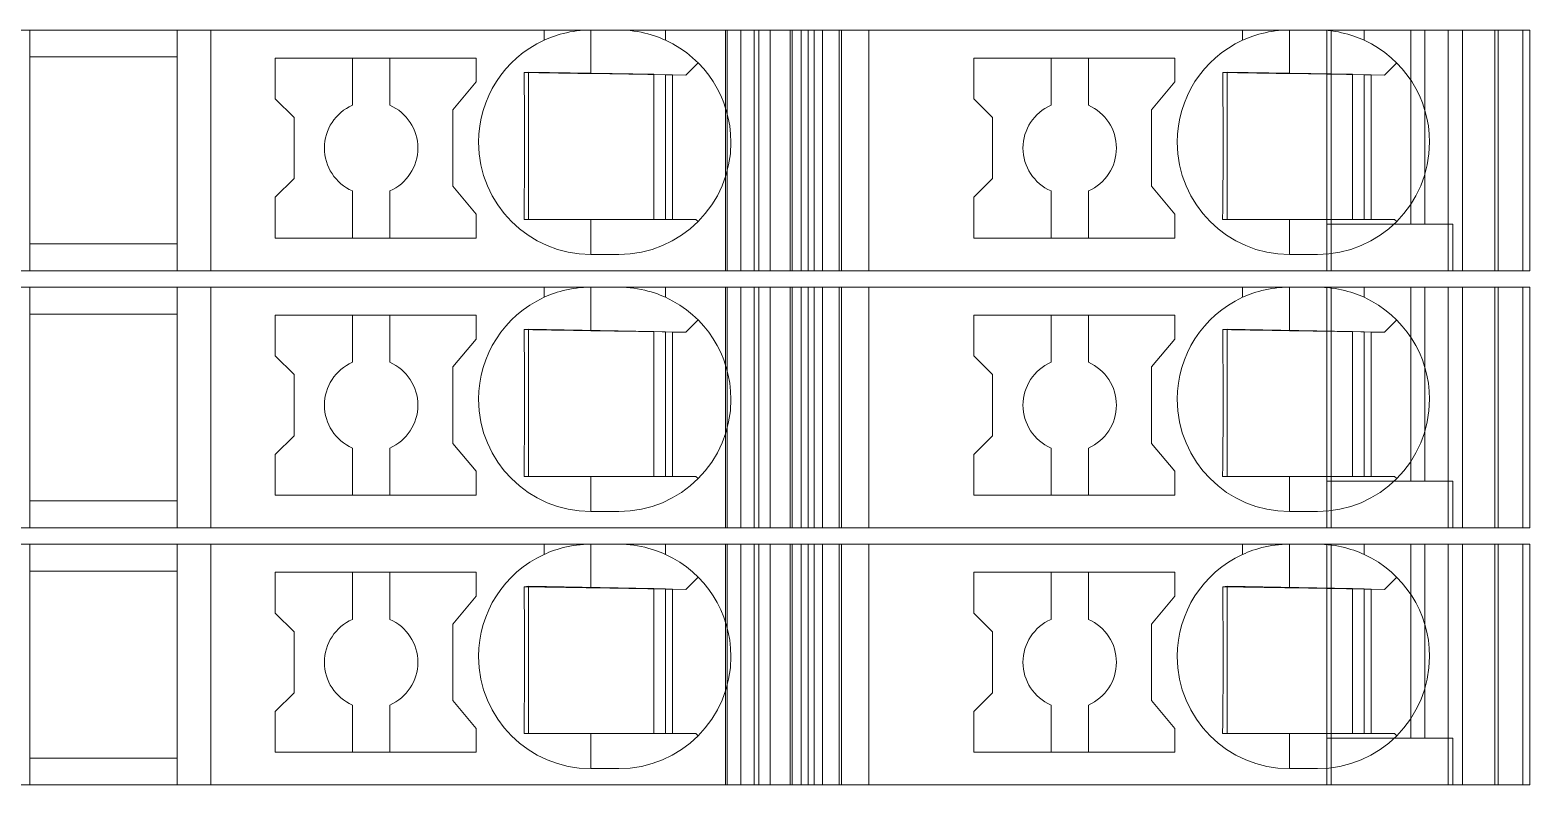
# Model space of a CAD drawing. Header units: millimetres. Extents: x 0 to 1680, y 0 to 1188.
# Drawn here: x 937.05 to 969.15, y 408.35 to 424.5 of the extents above; entities that cross this region are included whole.
import ezdxf
from ezdxf.enums import TextEntityAlignment as Align

# ---------------------------------------------------------------- set-up
doc = ezdxf.new("R2010")
doc.units = ezdxf.units.MM
for name, color, linetype, lineweight in [('EPLAN309', 5, 'Continuous', 5), ('EPLAN493', 5, 'Continuous', 5), ('MAIN-1', 7, 'Continuous', 5), ('MAIN-2', 7, 'Continuous', 5)]:
    doc.layers.add(name, color=color, linetype=linetype, lineweight=lineweight)
doc.styles.add('Tahoma', font='')
doc.styles.get('Tahoma').set_extended_font_data('Tahoma')

# ---------------------------------------------------------------- blocks, each defined once
blk = doc.blocks.new('EPLSYM_LibrarySPECIAL_Symbol12_Variant0_Placement8_36')
at = {"layer": 'EPLAN309', "lineweight": 13, "ltscale": 16}
blk.add_lwpolyline([(0, -5.15), (68.15, -5.15), (68.15, 0), (0, 0)], close=True, dxfattribs=at)
at = {"layer": 'EPLAN493', "color": 5, "style": 'Tahoma'}
blk.add_attdef('17_20450', text='', height=2.3478, dxfattribs=at).set_placement((0, -21.83478), align=Align.MIDDLE_RIGHT)
blk = doc.blocks.new('EPLSYM_LibrarySPECIAL_Symbol12_Variant0_Placement8_37')
at = {"layer": 'EPLAN309', "lineweight": 13, "ltscale": 16}
blk.add_lwpolyline([(0, -5.15), (68.15, -5.15), (68.15, 0), (0, 0)], close=True, dxfattribs=at)
at = {"layer": 'EPLAN493', "color": 5, "style": 'Tahoma'}
blk.add_attdef('17_20450', text='', height=2.3478, dxfattribs=at).set_placement((0, -21.83478), align=Align.MIDDLE_RIGHT)
blk = doc.blocks.new('EPLSYM_LibrarySPECIAL_Symbol12_Variant0_Placement8_38')
at = {"layer": 'EPLAN309', "lineweight": 13, "ltscale": 16}
blk.add_lwpolyline([(0, -5.15), (68.15, -5.15), (68.15, 0), (0, 0)], close=True, dxfattribs=at)
at = {"layer": 'EPLAN493', "color": 5, "style": 'Tahoma'}
blk.add_attdef('17_20450', text='', height=2.3478, dxfattribs=at).set_placement((0, -21.83478), align=Align.MIDDLE_RIGHT)

msp = doc.modelspace()

# ---------------------------------------------------------------- linework, layer by layer
at = {"layer": 'MAIN-1'}
for p, q in [((937.05, 424.5), (940.2, 424.5)), ((937.05, 424.5), (937.05, 419.35)), ((940.919, 424.5), (940.2, 424.5)), ((940.2, 419.35), (940.2, 424.5)), ((948.05, 424.5), (940.919, 424.5)), ((940.919, 424.5), (940.919, 419.35)), ((948.05, 424.5), (949.05, 424.5)), ((948.05, 424.282), (948.05, 424.5)), ((948.272, 424.37), (948.213, 424.349)), ((948.333, 424.39), (948.272, 424.37)), ((948.397, 424.409), (948.333, 424.39)), ((948.463, 424.427), (948.397, 424.409)), ((948.531, 424.443), (948.463, 424.427)), ((948.601, 424.458), (948.531, 424.443)), ((948.673, 424.47), (948.601, 424.458)), ((948.746, 424.481), (948.673, 424.47)), ((948.821, 424.489), (948.746, 424.481)), ((948.897, 424.495), (948.821, 424.489)), ((948.973, 424.499), (948.897, 424.495)), ((949.05, 424.5), (948.973, 424.499)), ((949.05, 423.568), (949.05, 424.5)), ((949.05, 424.5), (949.65, 424.5)), ((949.65, 424.5), (949.732, 424.499)), ((950.65, 424.5), (949.65, 424.5)), ((949.732, 424.499), (949.814, 424.494)), ((949.814, 424.494), (949.896, 424.487)), ((949.896, 424.487), (949.975, 424.478)), ((949.975, 424.478), (950.053, 424.466)), ((950.053, 424.466), (950.13, 424.452)), ((950.13, 424.452), (950.204, 424.435)), ((950.204, 424.435), (950.275, 424.417)), ((950.275, 424.417), (950.345, 424.397)), ((950.345, 424.397), (950.411, 424.376)), ((950.411, 424.376), (950.475, 424.354)), ((950.65, 424.5), (953.704, 424.5)), ((950.65, 424.282), (950.65, 424.5)), ((953.832, 424.5), (953.704, 424.5)), ((953.704, 419.35), (953.704, 424.5)), ((953.832, 424.5), (954.367, 424.5)), ((953.832, 419.35), (953.832, 424.5)), ((955, 424.5), (954.367, 424.5)), ((954.367, 419.35), (954.367, 424.5)), ((955, 424.5), (963, 424.5)), ((955, 419.35), (955, 424.5)), ((963, 424.5), (964, 424.5)), ((963, 424.282), (963, 424.5)), ((963.222, 424.37), (963.163, 424.349)), ((963.283, 424.39), (963.222, 424.37)), ((963.347, 424.409), (963.283, 424.39)), ((963.413, 424.427), (963.347, 424.409)), ((963.481, 424.443), (963.413, 424.427)), ((963.551, 424.458), (963.481, 424.443)), ((963.622, 424.47), (963.551, 424.458)), ((963.696, 424.481), (963.622, 424.47)), ((963.771, 424.489), (963.696, 424.481)), ((963.847, 424.495), (963.771, 424.489)), ((963.923, 424.499), (963.847, 424.495)), ((964, 424.5), (963.923, 424.499)), ((964, 423.568), (964, 424.5)), ((964, 424.5), (964.6, 424.5)), ((964.6, 424.5), (964.677, 424.499)), ((965.6, 424.5), (964.6, 424.5)), ((964.677, 424.499), (964.753, 424.495)), ((964.753, 424.495), (964.829, 424.489)), ((964.829, 424.489), (964.904, 424.481)), ((964.904, 424.481), (964.978, 424.47)), ((964.978, 424.47), (965.049, 424.458)), ((965.049, 424.458), (965.119, 424.443)), ((965.119, 424.443), (965.187, 424.427)), ((965.187, 424.427), (965.253, 424.409)), ((965.253, 424.409), (965.317, 424.39)), ((965.317, 424.39), (965.378, 424.37)), ((965.378, 424.37), (965.437, 424.349)), ((965.6, 424.5), (969, 424.5)), ((965.6, 424.282), (965.6, 424.5)), ((969, 419.35), (969, 424.5)), ((948.102, 424.305), (948.05, 424.282)), ((948.156, 424.327), (948.102, 424.305)), ((948.213, 424.349), (948.156, 424.327)), ((950.475, 424.354), (950.536, 424.331)), ((950.536, 424.331), (950.594, 424.306)), ((950.594, 424.306), (950.65, 424.282)), ((963.052, 424.305), (963, 424.282)), ((963.106, 424.327), (963.052, 424.305)), ((963.163, 424.349), (963.106, 424.327)), ((965.437, 424.349), (965.494, 424.327)), ((965.494, 424.327), (965.548, 424.305)), ((965.548, 424.305), (965.6, 424.282)), ((937.05, 423.925), (940.2, 423.925)), ((942.3, 423.9), (942.3, 423.029)), ((942.3, 423.9), (946.6, 423.9)), ((943.95, 423.9), (943.95, 422.892)), ((944.75, 422.892), (944.75, 423.9)), ((946.6, 423.389), (946.6, 423.9)), ((951.083, 423.533), (951.347, 423.797)), ((957.25, 423.9), (957.25, 423.029)), ((957.25, 423.9), (961.55, 423.9)), ((958.9, 423.9), (958.9, 422.892)), ((959.7, 422.892), (959.7, 423.9)), ((961.55, 423.389), (961.55, 423.9)), ((966.033, 423.533), (966.297, 423.797)), ((947.624, 423.592), (947.625, 423.522)), ((947.685, 423.591), (947.624, 423.592)), ((947.625, 423.522), (947.625, 423.45)), ((947.625, 423.45), (947.626, 423.377)), ((947.746, 423.59), (947.685, 423.591)), ((947.721, 423.591), (947.721, 420.45)), ((947.809, 423.589), (947.746, 423.59)), ((947.873, 423.588), (947.809, 423.589)), ((947.937, 423.587), (947.873, 423.588)), ((948.003, 423.586), (947.937, 423.587)), ((948.071, 423.585), (948.003, 423.586)), ((948.14, 423.584), (948.071, 423.585)), ((948.21, 423.582), (948.14, 423.584)), ((948.283, 423.581), (948.21, 423.582)), ((948.358, 423.58), (948.283, 423.581)), ((948.435, 423.579), (948.358, 423.58)), ((948.514, 423.577), (948.435, 423.579)), ((948.597, 423.576), (948.514, 423.577)), ((948.682, 423.575), (948.597, 423.576)), ((948.771, 423.573), (948.682, 423.575)), ((948.862, 423.571), (948.771, 423.573)), ((948.955, 423.57), (948.862, 423.571)), ((949.05, 423.568), (948.955, 423.57)), ((949.05, 423.568), (951.083, 423.533)), ((950.4, 423.545), (950.4, 420.45)), ((950.65, 420.45), (950.65, 423.54)), ((950.8, 423.538), (950.8, 420.45)), ((962.574, 423.592), (962.574, 423.522)), ((962.635, 423.591), (962.574, 423.592)), ((962.574, 423.522), (962.575, 423.45)), ((962.575, 423.45), (962.576, 423.377)), ((962.696, 423.59), (962.635, 423.591)), ((962.671, 423.591), (962.671, 420.45)), ((962.759, 423.589), (962.696, 423.59)), ((962.822, 423.588), (962.759, 423.589)), ((962.887, 423.587), (962.822, 423.588)), ((962.953, 423.586), (962.887, 423.587)), ((963.021, 423.585), (962.953, 423.586)), ((963.09, 423.584), (963.021, 423.585)), ((963.16, 423.582), (963.09, 423.584)), ((963.233, 423.581), (963.16, 423.582)), ((963.307, 423.58), (963.233, 423.581)), ((963.385, 423.579), (963.307, 423.58)), ((963.464, 423.577), (963.385, 423.579)), ((963.547, 423.576), (963.464, 423.577)), ((963.632, 423.575), (963.547, 423.576)), ((963.72, 423.573), (963.632, 423.575)), ((963.812, 423.571), (963.72, 423.573)), ((963.905, 423.57), (963.812, 423.571)), ((964, 423.568), (963.905, 423.57)), ((964, 423.568), (966.033, 423.533)), ((965.35, 423.545), (965.35, 420.45)), ((965.6, 420.45), (965.6, 423.54)), ((965.75, 423.538), (965.75, 420.45)), ((946.1, 422.793), (946.6, 423.389)), ((947.626, 423.377), (947.627, 423.303)), ((947.627, 423.303), (947.628, 423.227)), ((947.628, 423.227), (947.628, 423.149)), ((947.628, 423.149), (947.629, 423.07)), ((961.05, 422.793), (961.55, 423.389)), ((962.576, 423.377), (962.577, 423.303)), ((962.577, 423.303), (962.577, 423.227)), ((962.577, 423.227), (962.578, 423.149)), ((962.578, 423.149), (962.579, 423.07)), ((942.7, 422.629), (942.3, 423.029)), ((946.1, 422.793), (946.1, 421.157)), ((947.629, 423.07), (947.63, 422.988)), ((947.63, 422.988), (947.63, 422.904)), ((947.63, 422.904), (947.631, 422.817)), ((947.631, 422.817), (947.631, 422.726)), ((957.65, 422.629), (957.25, 423.029)), ((961.05, 422.793), (961.05, 421.157)), ((962.579, 423.07), (962.58, 422.988)), ((962.58, 422.988), (962.58, 422.904)), ((962.58, 422.904), (962.581, 422.817)), ((962.581, 422.817), (962.581, 422.726)), ((942.7, 422.629), (942.7, 421.321)), ((947.631, 422.726), (947.632, 422.632)), ((947.632, 422.632), (947.633, 422.534)), ((947.633, 422.534), (947.633, 422.431)), ((957.65, 422.629), (957.65, 421.321)), ((962.581, 422.726), (962.582, 422.632)), ((962.582, 422.632), (962.582, 422.534)), ((962.582, 422.534), (962.583, 422.431)), ((947.633, 422.431), (947.633, 422.324)), ((947.633, 422.324), (947.633, 422.213)), ((947.633, 422.213), (947.634, 422.1)), ((962.583, 422.431), (962.583, 422.324)), ((962.583, 422.324), (962.583, 422.213)), ((962.583, 422.213), (962.583, 422.1)), ((947.634, 422.1), (947.633, 421.979)), ((947.633, 421.979), (947.633, 421.861)), ((947.633, 421.861), (947.633, 421.747)), ((962.583, 422.1), (962.583, 421.979)), ((962.583, 421.979), (962.583, 421.861)), ((962.583, 421.861), (962.583, 421.747)), ((947.632, 421.534), (947.631, 421.434)), ((947.633, 421.747), (947.632, 421.638)), ((947.632, 421.638), (947.632, 421.534)), ((962.582, 421.534), (962.581, 421.434)), ((962.583, 421.747), (962.582, 421.638)), ((962.582, 421.638), (962.582, 421.534)), ((942.7, 421.321), (942.3, 420.921)), ((946.1, 421.157), (946.6, 420.561)), ((947.629, 421.159), (947.628, 421.073)), ((947.63, 421.248), (947.629, 421.159)), ((947.631, 421.339), (947.63, 421.248)), ((947.631, 421.434), (947.631, 421.339)), ((957.65, 421.321), (957.25, 420.921)), ((961.05, 421.157), (961.55, 420.561)), ((962.579, 421.159), (962.578, 421.073)), ((962.58, 421.248), (962.579, 421.159)), ((962.581, 421.339), (962.58, 421.248)), ((962.581, 421.434), (962.581, 421.339)), ((942.3, 420.921), (942.3, 420.05)), ((943.95, 421.058), (943.95, 420.05)), ((944.75, 421.058), (944.75, 420.05)), ((947.627, 420.908), (947.626, 420.829)), ((947.628, 420.99), (947.627, 420.908)), ((947.628, 421.073), (947.628, 420.99)), ((957.25, 420.921), (957.25, 420.05)), ((958.9, 421.058), (958.9, 420.05)), ((959.7, 421.058), (959.7, 420.05)), ((962.577, 420.908), (962.576, 420.829)), ((962.578, 420.99), (962.577, 420.908)), ((962.578, 421.073), (962.578, 420.99)), ((946.6, 420.05), (946.6, 420.561)), ((947.623, 420.524), (947.622, 420.45)), ((947.624, 420.598), (947.623, 420.524)), ((947.625, 420.75), (947.624, 420.674)), ((947.624, 420.674), (947.624, 420.598)), ((947.626, 420.829), (947.625, 420.75)), ((961.55, 420.05), (961.55, 420.561)), ((962.573, 420.524), (962.572, 420.45)), ((962.574, 420.598), (962.573, 420.524)), ((962.575, 420.75), (962.574, 420.674)), ((962.574, 420.674), (962.574, 420.598)), ((962.576, 420.829), (962.575, 420.75)), ((947.622, 420.45), (947.683, 420.45)), ((947.683, 420.45), (947.746, 420.45)), ((947.746, 420.45), (947.809, 420.45)), ((947.809, 420.45), (947.873, 420.45)), ((947.873, 420.45), (947.939, 420.45)), ((947.939, 420.45), (948.005, 420.45)), ((948.005, 420.45), (948.074, 420.45)), ((948.074, 420.45), (948.144, 420.45)), ((948.144, 420.45), (948.215, 420.45)), ((948.215, 420.45), (948.289, 420.45)), ((948.289, 420.45), (948.364, 420.45)), ((948.364, 420.45), (948.442, 420.45)), ((948.442, 420.45), (948.522, 420.45)), ((948.522, 420.45), (948.605, 420.45)), ((948.605, 420.45), (948.69, 420.45)), ((948.69, 420.45), (948.778, 420.45)), ((948.778, 420.45), (948.867, 420.45)), ((948.867, 420.45), (948.958, 420.45)), ((948.958, 420.45), (949.05, 420.45)), ((949.05, 420.45), (951.3, 420.45)), ((949.05, 420.45), (949.05, 419.7)), ((951.347, 420.403), (951.3, 420.45)), ((962.572, 420.45), (962.633, 420.45)), ((962.633, 420.45), (962.695, 420.45)), ((962.695, 420.45), (962.759, 420.45)), ((962.759, 420.45), (962.823, 420.45)), ((962.823, 420.45), (962.889, 420.45)), ((962.889, 420.45), (962.955, 420.45)), ((962.955, 420.45), (963.024, 420.45)), ((963.024, 420.45), (963.093, 420.45)), ((963.093, 420.45), (963.165, 420.45)), ((963.165, 420.45), (963.239, 420.45)), ((963.239, 420.45), (963.314, 420.45)), ((963.314, 420.45), (963.392, 420.45)), ((963.392, 420.45), (963.472, 420.45)), ((963.472, 420.45), (963.555, 420.45)), ((963.555, 420.45), (963.64, 420.45)), ((963.64, 420.45), (963.727, 420.45)), ((963.727, 420.45), (963.817, 420.45)), ((963.817, 420.45), (963.908, 420.45)), ((963.908, 420.45), (964, 420.45)), ((964, 420.45), (964, 419.7)), ((964, 420.45), (966.25, 420.45)), ((966.297, 420.403), (966.25, 420.45)), ((937.05, 419.925), (940.2, 419.925)), ((946.6, 420.05), (942.3, 420.05)), ((961.55, 420.05), (957.25, 420.05)), ((949.65, 419.7), (949.05, 419.7)), ((964.6, 419.7), (964, 419.7)), ((937.05, 419.35), (940.2, 419.35)), ((940.919, 419.35), (940.2, 419.35)), ((940.919, 419.35), (953.704, 419.35)), ((952.544, 419.35), (952.544, 419.35)), ((952.65, 419.35), (952.65, 419.35)), ((953.832, 419.35), (953.704, 419.35)), ((953.832, 419.35), (954.367, 419.35)), ((955, 419.35), (954.367, 419.35)), ((955, 419.35), (969, 419.35)), ((967.5, 419.35), (967.5, 419.35)), ((937.05, 419), (940.2, 419)), ((937.05, 419), (937.05, 413.85)), ((940.919, 419), (940.2, 419)), ((940.2, 413.85), (940.2, 419)), ((948.05, 419), (940.919, 419)), ((940.919, 419), (940.919, 413.85)), ((948.05, 419), (949.05, 419)), ((948.05, 418.782), (948.05, 419)), ((948.397, 418.909), (948.333, 418.89)), ((948.463, 418.927), (948.397, 418.909)), ((948.531, 418.943), (948.463, 418.927)), ((948.601, 418.958), (948.531, 418.943)), ((948.673, 418.97), (948.601, 418.958)), ((948.746, 418.981), (948.673, 418.97)), ((948.821, 418.989), (948.746, 418.981)), ((948.897, 418.995), (948.821, 418.989)), ((948.973, 418.999), (948.897, 418.995)), ((949.05, 419), (948.973, 418.999)), ((949.05, 418.068), (949.05, 419)), ((949.05, 419), (949.65, 419)), ((949.65, 419), (949.732, 418.999)), ((950.65, 419), (949.65, 419)), ((949.732, 418.999), (949.814, 418.994)), ((949.814, 418.994), (949.896, 418.987)), ((949.896, 418.987), (949.975, 418.978)), ((949.975, 418.978), (950.053, 418.966)), ((950.053, 418.966), (950.13, 418.952)), ((950.13, 418.952), (950.204, 418.935)), ((950.204, 418.935), (950.275, 418.917)), ((950.275, 418.917), (950.345, 418.897)), ((950.65, 419), (953.704, 419)), ((950.65, 418.782), (950.65, 419)), ((953.832, 419), (953.704, 419)), ((953.704, 413.85), (953.704, 419)), ((953.832, 419), (954.367, 419)), ((953.832, 413.85), (953.832, 419)), ((955, 419), (954.367, 419)), ((954.367, 413.85), (954.367, 419)), ((955, 419), (963, 419)), ((955, 413.85), (955, 419)), ((963, 419), (964, 419)), ((963, 418.782), (963, 419)), ((963.347, 418.909), (963.283, 418.89)), ((963.413, 418.927), (963.347, 418.909)), ((963.481, 418.943), (963.413, 418.927)), ((963.551, 418.958), (963.481, 418.943)), ((963.622, 418.97), (963.551, 418.958)), ((963.696, 418.981), (963.622, 418.97)), ((963.771, 418.989), (963.696, 418.981)), ((963.847, 418.995), (963.771, 418.989)), ((963.923, 418.999), (963.847, 418.995)), ((964, 419), (963.923, 418.999)), ((964, 418.068), (964, 419)), ((964, 419), (964.6, 419)), ((964.6, 419), (964.677, 418.999)), ((965.6, 419), (964.6, 419)), ((964.677, 418.999), (964.753, 418.995)), ((964.753, 418.995), (964.829, 418.989)), ((964.829, 418.989), (964.904, 418.981)), ((964.904, 418.981), (964.978, 418.97)), ((964.978, 418.97), (965.049, 418.958)), ((965.049, 418.958), (965.119, 418.943)), ((965.119, 418.943), (965.187, 418.927)), ((965.187, 418.927), (965.253, 418.909)), ((965.253, 418.909), (965.317, 418.89)), ((965.6, 419), (969, 419)), ((965.6, 418.782), (965.6, 419)), ((969, 413.85), (969, 419)), ((948.102, 418.805), (948.05, 418.782)), ((948.156, 418.827), (948.102, 418.805)), ((948.213, 418.849), (948.156, 418.827)), ((948.272, 418.87), (948.213, 418.849)), ((948.333, 418.89), (948.272, 418.87)), ((950.345, 418.897), (950.411, 418.876)), ((950.411, 418.876), (950.475, 418.854)), ((950.475, 418.854), (950.536, 418.831)), ((950.536, 418.831), (950.594, 418.806)), ((950.594, 418.806), (950.65, 418.782)), ((963.052, 418.805), (963, 418.782)), ((963.106, 418.827), (963.052, 418.805)), ((963.163, 418.849), (963.106, 418.827)), ((963.222, 418.87), (963.163, 418.849)), ((963.283, 418.89), (963.222, 418.87)), ((965.317, 418.89), (965.378, 418.87)), ((965.378, 418.87), (965.437, 418.849)), ((965.437, 418.849), (965.494, 418.827)), ((965.494, 418.827), (965.548, 418.805)), ((965.548, 418.805), (965.6, 418.782)), ((937.05, 418.425), (940.2, 418.425)), ((942.3, 418.4), (942.3, 417.529)), ((942.3, 418.4), (946.6, 418.4)), ((943.95, 418.4), (943.95, 417.392)), ((944.75, 417.392), (944.75, 418.4)), ((946.6, 417.889), (946.6, 418.4)), ((951.083, 418.033), (951.347, 418.297)), ((957.25, 418.4), (957.25, 417.529)), ((957.25, 418.4), (961.55, 418.4)), ((958.9, 418.4), (958.9, 417.392)), ((959.7, 417.392), (959.7, 418.4)), ((961.55, 417.889), (961.55, 418.4)), ((966.033, 418.033), (966.297, 418.297)), ((947.624, 418.092), (947.625, 418.022)), ((947.685, 418.091), (947.624, 418.092)), ((947.625, 418.022), (947.625, 417.95)), ((947.625, 417.95), (947.626, 417.877)), ((947.746, 418.09), (947.685, 418.091)), ((947.721, 418.091), (947.721, 414.95)), ((947.809, 418.089), (947.746, 418.09)), ((947.873, 418.088), (947.809, 418.089)), ((947.937, 418.087), (947.873, 418.088)), ((948.003, 418.086), (947.937, 418.087)), ((948.071, 418.085), (948.003, 418.086)), ((948.14, 418.084), (948.071, 418.085)), ((948.21, 418.082), (948.14, 418.084)), ((948.283, 418.081), (948.21, 418.082)), ((948.358, 418.08), (948.283, 418.081)), ((948.435, 418.079), (948.358, 418.08)), ((948.514, 418.077), (948.435, 418.079)), ((948.597, 418.076), (948.514, 418.077)), ((948.682, 418.075), (948.597, 418.076)), ((948.771, 418.073), (948.682, 418.075)), ((948.862, 418.071), (948.771, 418.073)), ((948.955, 418.07), (948.862, 418.071)), ((949.05, 418.068), (948.955, 418.07)), ((949.05, 418.068), (951.083, 418.033)), ((950.4, 418.045), (950.4, 414.95)), ((950.65, 414.95), (950.65, 418.04)), ((950.8, 418.038), (950.8, 414.95)), ((962.574, 418.092), (962.574, 418.022)), ((962.635, 418.091), (962.574, 418.092)), ((962.574, 418.022), (962.575, 417.95)), ((962.575, 417.95), (962.576, 417.877)), ((962.696, 418.09), (962.635, 418.091)), ((962.671, 418.091), (962.671, 414.95)), ((962.759, 418.089), (962.696, 418.09)), ((962.822, 418.088), (962.759, 418.089)), ((962.887, 418.087), (962.822, 418.088)), ((962.953, 418.086), (962.887, 418.087)), ((963.021, 418.085), (962.953, 418.086)), ((963.09, 418.084), (963.021, 418.085)), ((963.16, 418.082), (963.09, 418.084)), ((963.233, 418.081), (963.16, 418.082)), ((963.307, 418.08), (963.233, 418.081)), ((963.385, 418.079), (963.307, 418.08)), ((963.464, 418.077), (963.385, 418.079)), ((963.547, 418.076), (963.464, 418.077)), ((963.632, 418.075), (963.547, 418.076)), ((963.72, 418.073), (963.632, 418.075)), ((963.812, 418.071), (963.72, 418.073)), ((963.905, 418.07), (963.812, 418.071)), ((964, 418.068), (963.905, 418.07)), ((964, 418.068), (966.033, 418.033)), ((965.35, 418.045), (965.35, 414.95)), ((965.6, 414.95), (965.6, 418.04)), ((965.75, 418.038), (965.75, 414.95)), ((946.1, 417.293), (946.6, 417.889)), ((947.626, 417.877), (947.627, 417.803)), ((947.627, 417.803), (947.628, 417.727)), ((947.628, 417.727), (947.628, 417.649)), ((947.628, 417.649), (947.629, 417.57)), ((961.05, 417.293), (961.55, 417.889)), ((962.576, 417.877), (962.577, 417.803)), ((962.577, 417.803), (962.577, 417.727)), ((962.577, 417.727), (962.578, 417.649)), ((962.578, 417.649), (962.579, 417.57)), ((942.7, 417.129), (942.3, 417.529)), ((947.629, 417.57), (947.63, 417.488)), ((947.63, 417.488), (947.63, 417.404)), ((947.63, 417.404), (947.631, 417.317)), ((947.631, 417.317), (947.631, 417.226)), ((957.65, 417.129), (957.25, 417.529)), ((962.579, 417.57), (962.58, 417.488)), ((962.58, 417.488), (962.58, 417.404)), ((962.58, 417.404), (962.581, 417.317)), ((962.581, 417.317), (962.581, 417.226)), ((942.7, 417.129), (942.7, 415.821)), ((946.1, 417.293), (946.1, 415.657)), ((947.631, 417.226), (947.632, 417.132)), ((947.632, 417.132), (947.633, 417.034)), ((947.633, 417.034), (947.633, 416.931)), ((957.65, 417.129), (957.65, 415.821)), ((961.05, 417.293), (961.05, 415.657)), ((962.581, 417.226), (962.582, 417.132)), ((962.582, 417.132), (962.582, 417.034)), ((962.582, 417.034), (962.583, 416.931)), ((947.633, 416.931), (947.633, 416.824)), ((947.633, 416.824), (947.633, 416.713)), ((947.633, 416.713), (947.634, 416.6)), ((962.583, 416.931), (962.583, 416.824)), ((962.583, 416.824), (962.583, 416.713)), ((962.583, 416.713), (962.583, 416.6)), ((947.634, 416.6), (947.633, 416.479)), ((947.633, 416.479), (947.633, 416.361)), ((947.633, 416.361), (947.633, 416.247)), ((962.583, 416.6), (962.583, 416.479)), ((962.583, 416.479), (962.583, 416.361)), ((962.583, 416.361), (962.583, 416.247)), ((947.632, 416.034), (947.631, 415.934)), ((947.633, 416.247), (947.632, 416.138)), ((947.632, 416.138), (947.632, 416.034)), ((962.582, 416.034), (962.581, 415.934)), ((962.583, 416.247), (962.582, 416.138)), ((962.582, 416.138), (962.582, 416.034)), ((942.7, 415.821), (942.3, 415.421)), ((947.63, 415.748), (947.629, 415.659)), ((947.631, 415.839), (947.63, 415.748)), ((947.631, 415.934), (947.631, 415.839)), ((957.65, 415.821), (957.25, 415.421)), ((962.58, 415.748), (962.579, 415.659)), ((962.581, 415.839), (962.58, 415.748)), ((962.581, 415.934), (962.581, 415.839)), ((942.3, 415.421), (942.3, 414.55)), ((943.95, 415.558), (943.95, 414.55)), ((944.75, 415.558), (944.75, 414.55)), ((946.1, 415.657), (946.6, 415.061)), ((947.627, 415.408), (947.626, 415.329)), ((947.628, 415.49), (947.627, 415.408)), ((947.629, 415.659), (947.628, 415.573)), ((947.628, 415.573), (947.628, 415.49)), ((957.25, 415.421), (957.25, 414.55)), ((958.9, 415.558), (958.9, 414.55)), ((959.7, 415.558), (959.7, 414.55)), ((961.05, 415.657), (961.55, 415.061)), ((962.577, 415.408), (962.576, 415.329)), ((962.578, 415.49), (962.577, 415.408)), ((962.579, 415.659), (962.578, 415.573)), ((962.578, 415.573), (962.578, 415.49)), ((946.6, 414.55), (946.6, 415.061)), ((947.624, 415.098), (947.623, 415.024)), ((947.625, 415.25), (947.624, 415.174)), ((947.624, 415.174), (947.624, 415.098)), ((947.626, 415.329), (947.625, 415.25)), ((961.55, 414.55), (961.55, 415.061)), ((962.574, 415.098), (962.573, 415.024)), ((962.575, 415.25), (962.574, 415.174)), ((962.574, 415.174), (962.574, 415.098)), ((962.576, 415.329), (962.575, 415.25)), ((947.623, 415.024), (947.622, 414.95)), ((947.622, 414.95), (947.683, 414.95)), ((947.683, 414.95), (947.746, 414.95)), ((947.746, 414.95), (947.809, 414.95)), ((947.809, 414.95), (947.873, 414.95)), ((947.873, 414.95), (947.939, 414.95)), ((947.939, 414.95), (948.005, 414.95)), ((948.005, 414.95), (948.074, 414.95)), ((948.074, 414.95), (948.144, 414.95)), ((948.144, 414.95), (948.215, 414.95)), ((948.215, 414.95), (948.289, 414.95)), ((948.289, 414.95), (948.364, 414.95)), ((948.364, 414.95), (948.442, 414.95)), ((948.442, 414.95), (948.522, 414.95)), ((948.522, 414.95), (948.605, 414.95)), ((948.605, 414.95), (948.69, 414.95)), ((948.69, 414.95), (948.778, 414.95)), ((948.778, 414.95), (948.867, 414.95)), ((948.867, 414.95), (948.958, 414.95)), ((948.958, 414.95), (949.05, 414.95)), ((949.05, 414.95), (951.3, 414.95)), ((949.05, 414.95), (949.05, 414.2)), ((951.347, 414.903), (951.3, 414.95)), ((962.573, 415.024), (962.572, 414.95)), ((962.572, 414.95), (962.633, 414.95)), ((962.633, 414.95), (962.695, 414.95)), ((962.695, 414.95), (962.759, 414.95)), ((962.759, 414.95), (962.823, 414.95)), ((962.823, 414.95), (962.889, 414.95)), ((962.889, 414.95), (962.955, 414.95)), ((962.955, 414.95), (963.024, 414.95)), ((963.024, 414.95), (963.093, 414.95)), ((963.093, 414.95), (963.165, 414.95)), ((963.165, 414.95), (963.239, 414.95)), ((963.239, 414.95), (963.314, 414.95)), ((963.314, 414.95), (963.392, 414.95)), ((963.392, 414.95), (963.472, 414.95)), ((963.472, 414.95), (963.555, 414.95)), ((963.555, 414.95), (963.64, 414.95)), ((963.64, 414.95), (963.727, 414.95)), ((963.727, 414.95), (963.817, 414.95)), ((963.817, 414.95), (963.908, 414.95)), ((963.908, 414.95), (964, 414.95)), ((964, 414.95), (964, 414.2)), ((964, 414.95), (966.25, 414.95)), ((966.297, 414.903), (966.25, 414.95)), ((937.05, 414.425), (940.2, 414.425)), ((946.6, 414.55), (942.3, 414.55)), ((961.55, 414.55), (957.25, 414.55)), ((949.65, 414.2), (949.05, 414.2)), ((964.6, 414.2), (964, 414.2)), ((937.05, 413.85), (940.2, 413.85)), ((940.919, 413.85), (940.2, 413.85)), ((940.919, 413.85), (953.704, 413.85)), ((952.544, 413.85), (952.544, 413.85)), ((952.65, 413.85), (952.65, 413.85)), ((953.832, 413.85), (953.704, 413.85)), ((953.832, 413.85), (954.367, 413.85)), ((955, 413.85), (954.367, 413.85)), ((955, 413.85), (969, 413.85)), ((967.5, 413.85), (967.5, 413.85)), ((937.05, 413.5), (940.2, 413.5)), ((937.05, 413.5), (937.05, 408.35)), ((940.919, 413.5), (940.2, 413.5)), ((940.2, 408.35), (940.2, 413.5)), ((948.05, 413.5), (940.919, 413.5)), ((940.919, 413.5), (940.919, 408.35)), ((948.05, 413.5), (949.05, 413.5)), ((948.05, 413.282), (948.05, 413.5)), ((948.601, 413.458), (948.531, 413.443)), ((948.673, 413.47), (948.601, 413.458)), ((948.746, 413.481), (948.673, 413.47)), ((948.821, 413.489), (948.746, 413.481)), ((948.897, 413.495), (948.821, 413.489)), ((948.973, 413.499), (948.897, 413.495)), ((949.05, 413.5), (948.973, 413.499)), ((949.05, 412.568), (949.05, 413.5)), ((949.05, 413.5), (949.65, 413.5)), ((949.65, 413.5), (949.732, 413.499)), ((950.65, 413.5), (949.65, 413.5)), ((949.732, 413.499), (949.814, 413.494)), ((949.814, 413.494), (949.896, 413.487)), ((949.896, 413.487), (949.975, 413.478)), ((949.975, 413.478), (950.053, 413.466)), ((950.053, 413.466), (950.13, 413.452)), ((950.13, 413.452), (950.204, 413.435)), ((950.65, 413.5), (953.704, 413.5)), ((950.65, 413.282), (950.65, 413.5)), ((953.832, 413.5), (953.704, 413.5)), ((953.704, 408.35), (953.704, 413.5)), ((953.832, 413.5), (954.367, 413.5)), ((953.832, 408.35), (953.832, 413.5)), ((955, 413.5), (954.367, 413.5)), ((954.367, 408.35), (954.367, 413.5)), ((955, 413.5), (963, 413.5)), ((955, 408.35), (955, 413.5)), ((963, 413.5), (964, 413.5)), ((963, 413.282), (963, 413.5)), ((963.551, 413.458), (963.481, 413.443)), ((963.622, 413.47), (963.551, 413.458)), ((963.696, 413.481), (963.622, 413.47)), ((963.771, 413.489), (963.696, 413.481)), ((963.847, 413.495), (963.771, 413.489)), ((963.923, 413.499), (963.847, 413.495)), ((964, 413.5), (963.923, 413.499)), ((964, 412.568), (964, 413.5)), ((964, 413.5), (964.6, 413.5)), ((964.6, 413.5), (964.677, 413.499)), ((965.6, 413.5), (964.6, 413.5)), ((964.677, 413.499), (964.753, 413.495)), ((964.753, 413.495), (964.829, 413.489)), ((964.829, 413.489), (964.904, 413.481)), ((964.904, 413.481), (964.978, 413.47)), ((964.978, 413.47), (965.049, 413.458)), ((965.049, 413.458), (965.119, 413.443)), ((965.6, 413.5), (969, 413.5)), ((965.6, 413.282), (965.6, 413.5)), ((969, 408.35), (969, 413.5)), ((948.102, 413.305), (948.05, 413.282)), ((948.156, 413.327), (948.102, 413.305)), ((948.213, 413.349), (948.156, 413.327)), ((948.272, 413.37), (948.213, 413.349)), ((948.333, 413.39), (948.272, 413.37)), ((948.397, 413.409), (948.333, 413.39)), ((948.463, 413.427), (948.397, 413.409)), ((948.531, 413.443), (948.463, 413.427)), ((950.204, 413.435), (950.275, 413.417)), ((950.275, 413.417), (950.345, 413.397)), ((950.345, 413.397), (950.411, 413.376)), ((950.411, 413.376), (950.475, 413.354)), ((950.475, 413.354), (950.536, 413.331)), ((950.536, 413.331), (950.594, 413.306)), ((950.594, 413.306), (950.65, 413.282)), ((963.052, 413.305), (963, 413.282)), ((963.106, 413.327), (963.052, 413.305)), ((963.163, 413.349), (963.106, 413.327)), ((963.222, 413.37), (963.163, 413.349)), ((963.283, 413.39), (963.222, 413.37)), ((963.347, 413.409), (963.283, 413.39)), ((963.413, 413.427), (963.347, 413.409)), ((963.481, 413.443), (963.413, 413.427)), ((965.119, 413.443), (965.187, 413.427)), ((965.187, 413.427), (965.253, 413.409)), ((965.253, 413.409), (965.317, 413.39)), ((965.317, 413.39), (965.378, 413.37)), ((965.378, 413.37), (965.437, 413.349)), ((965.437, 413.349), (965.494, 413.327)), ((965.494, 413.327), (965.548, 413.305)), ((965.548, 413.305), (965.6, 413.282)), ((937.05, 412.925), (940.2, 412.925)), ((942.3, 412.9), (942.3, 412.029)), ((942.3, 412.9), (946.6, 412.9)), ((943.95, 412.9), (943.95, 411.892)), ((944.75, 411.892), (944.75, 412.9)), ((946.6, 412.389), (946.6, 412.9)), ((957.25, 412.9), (957.25, 412.029)), ((957.25, 412.9), (961.55, 412.9)), ((958.9, 412.9), (958.9, 411.892)), ((959.7, 411.892), (959.7, 412.9)), ((961.55, 412.389), (961.55, 412.9)), ((947.624, 412.592), (947.625, 412.522)), ((947.685, 412.591), (947.624, 412.592)), ((947.625, 412.522), (947.625, 412.45)), ((947.746, 412.59), (947.685, 412.591)), ((947.721, 412.591), (947.721, 409.45)), ((947.809, 412.589), (947.746, 412.59)), ((947.873, 412.588), (947.809, 412.589)), ((947.937, 412.587), (947.873, 412.588)), ((948.003, 412.586), (947.937, 412.587)), ((948.071, 412.585), (948.003, 412.586)), ((948.14, 412.584), (948.071, 412.585)), ((948.21, 412.582), (948.14, 412.584)), ((948.283, 412.581), (948.21, 412.582)), ((948.358, 412.58), (948.283, 412.581)), ((948.435, 412.579), (948.358, 412.58)), ((948.514, 412.577), (948.435, 412.579)), ((948.597, 412.576), (948.514, 412.577)), ((948.682, 412.575), (948.597, 412.576)), ((948.771, 412.573), (948.682, 412.575)), ((948.862, 412.571), (948.771, 412.573)), ((948.955, 412.57), (948.862, 412.571)), ((949.05, 412.568), (948.955, 412.57)), ((949.05, 412.568), (951.083, 412.533)), ((950.4, 412.545), (950.4, 409.45)), ((950.65, 409.45), (950.65, 412.54)), ((950.8, 412.538), (950.8, 409.45)), ((951.083, 412.533), (951.347, 412.797)), ((962.574, 412.592), (962.574, 412.522)), ((962.635, 412.591), (962.574, 412.592)), ((962.574, 412.522), (962.575, 412.45)), ((962.696, 412.59), (962.635, 412.591)), ((962.671, 412.591), (962.671, 409.45)), ((962.759, 412.589), (962.696, 412.59)), ((962.822, 412.588), (962.759, 412.589)), ((962.887, 412.587), (962.822, 412.588)), ((962.953, 412.586), (962.887, 412.587)), ((963.021, 412.585), (962.953, 412.586)), ((963.09, 412.584), (963.021, 412.585)), ((963.16, 412.582), (963.09, 412.584)), ((963.233, 412.581), (963.16, 412.582)), ((963.307, 412.58), (963.233, 412.581)), ((963.385, 412.579), (963.307, 412.58)), ((963.464, 412.577), (963.385, 412.579)), ((963.547, 412.576), (963.464, 412.577)), ((963.632, 412.575), (963.547, 412.576)), ((963.72, 412.573), (963.632, 412.575)), ((963.812, 412.571), (963.72, 412.573)), ((963.905, 412.57), (963.812, 412.571)), ((964, 412.568), (963.905, 412.57)), ((964, 412.568), (966.033, 412.533)), ((965.35, 412.545), (965.35, 409.45)), ((965.6, 409.45), (965.6, 412.54)), ((965.75, 412.538), (965.75, 409.45)), ((966.033, 412.533), (966.297, 412.797)), ((946.1, 411.793), (946.6, 412.389)), ((947.625, 412.45), (947.626, 412.377)), ((947.626, 412.377), (947.627, 412.303)), ((947.627, 412.303), (947.628, 412.227)), ((947.628, 412.227), (947.628, 412.149)), ((961.05, 411.793), (961.55, 412.389)), ((962.575, 412.45), (962.576, 412.377)), ((962.576, 412.377), (962.577, 412.303)), ((962.577, 412.303), (962.577, 412.227)), ((962.577, 412.227), (962.578, 412.149)), ((942.7, 411.629), (942.3, 412.029)), ((947.628, 412.149), (947.629, 412.07)), ((947.629, 412.07), (947.63, 411.988)), ((947.63, 411.988), (947.63, 411.904)), ((947.63, 411.904), (947.631, 411.817)), ((957.65, 411.629), (957.25, 412.029)), ((962.578, 412.149), (962.579, 412.07)), ((962.579, 412.07), (962.58, 411.988)), ((962.58, 411.988), (962.58, 411.904)), ((962.58, 411.904), (962.581, 411.817)), ((942.7, 411.629), (942.7, 410.321)), ((946.1, 411.793), (946.1, 410.157)), ((947.631, 411.817), (947.631, 411.726)), ((947.631, 411.726), (947.632, 411.632)), ((947.632, 411.632), (947.633, 411.534)), ((947.633, 411.534), (947.633, 411.431)), ((957.65, 411.629), (957.65, 410.321)), ((961.05, 411.793), (961.05, 410.157)), ((962.581, 411.817), (962.581, 411.726)), ((962.581, 411.726), (962.582, 411.632)), ((962.582, 411.632), (962.582, 411.534)), ((962.582, 411.534), (962.583, 411.431)), ((947.633, 411.431), (947.633, 411.324)), ((947.633, 411.324), (947.633, 411.213)), ((947.633, 411.213), (947.634, 411.1)), ((962.583, 411.431), (962.583, 411.324)), ((962.583, 411.324), (962.583, 411.213)), ((962.583, 411.213), (962.583, 411.1)), ((947.634, 411.1), (947.633, 410.979)), ((947.633, 410.979), (947.633, 410.861)), ((962.583, 411.1), (962.583, 410.979)), ((962.583, 410.979), (962.583, 410.861)), ((947.633, 410.747), (947.632, 410.638)), ((947.632, 410.638), (947.632, 410.534)), ((947.633, 410.861), (947.633, 410.747)), ((962.583, 410.747), (962.582, 410.638)), ((962.582, 410.638), (962.582, 410.534)), ((962.583, 410.861), (962.583, 410.747)), ((942.7, 410.321), (942.3, 409.921)), ((947.63, 410.248), (947.629, 410.159)), ((947.631, 410.339), (947.63, 410.248)), ((947.632, 410.534), (947.631, 410.434)), ((947.631, 410.434), (947.631, 410.339)), ((957.65, 410.321), (957.25, 409.921)), ((962.58, 410.248), (962.579, 410.159)), ((962.581, 410.339), (962.58, 410.248)), ((962.582, 410.534), (962.581, 410.434)), ((962.581, 410.434), (962.581, 410.339)), ((942.3, 409.921), (942.3, 409.05)), ((943.95, 410.058), (943.95, 409.05)), ((944.75, 410.058), (944.75, 409.05)), ((946.1, 410.157), (946.6, 409.561)), ((947.628, 409.99), (947.627, 409.908)), ((947.629, 410.159), (947.628, 410.073)), ((947.628, 410.073), (947.628, 409.99)), ((957.25, 409.921), (957.25, 409.05)), ((958.9, 410.058), (958.9, 409.05)), ((959.7, 410.058), (959.7, 409.05)), ((961.05, 410.157), (961.55, 409.561)), ((962.578, 409.99), (962.577, 409.908)), ((962.579, 410.159), (962.578, 410.073)), ((962.578, 410.073), (962.578, 409.99)), ((947.624, 409.598), (947.623, 409.524)), ((947.625, 409.75), (947.624, 409.674)), ((947.624, 409.674), (947.624, 409.598)), ((947.626, 409.829), (947.625, 409.75)), ((947.627, 409.908), (947.626, 409.829)), ((962.574, 409.598), (962.573, 409.524)), ((962.575, 409.75), (962.574, 409.674)), ((962.574, 409.674), (962.574, 409.598)), ((962.576, 409.829), (962.575, 409.75)), ((962.577, 409.908), (962.576, 409.829)), ((946.6, 409.05), (946.6, 409.561)), ((947.623, 409.524), (947.622, 409.45)), ((947.622, 409.45), (947.683, 409.45)), ((947.683, 409.45), (947.746, 409.45)), ((947.746, 409.45), (947.809, 409.45)), ((947.809, 409.45), (947.873, 409.45)), ((947.873, 409.45), (947.939, 409.45)), ((947.939, 409.45), (948.005, 409.45)), ((948.005, 409.45), (948.074, 409.45)), ((948.074, 409.45), (948.144, 409.45)), ((948.144, 409.45), (948.215, 409.45)), ((948.215, 409.45), (948.289, 409.45)), ((948.289, 409.45), (948.364, 409.45)), ((948.364, 409.45), (948.442, 409.45)), ((948.442, 409.45), (948.522, 409.45)), ((948.522, 409.45), (948.605, 409.45)), ((948.605, 409.45), (948.69, 409.45)), ((948.69, 409.45), (948.778, 409.45)), ((948.778, 409.45), (948.867, 409.45)), ((948.867, 409.45), (948.958, 409.45)), ((948.958, 409.45), (949.05, 409.45)), ((949.05, 409.45), (951.3, 409.45)), ((949.05, 409.45), (949.05, 408.7)), ((951.347, 409.403), (951.3, 409.45)), ((961.55, 409.05), (961.55, 409.561)), ((962.573, 409.524), (962.572, 409.45)), ((962.572, 409.45), (962.633, 409.45)), ((962.633, 409.45), (962.695, 409.45)), ((962.695, 409.45), (962.759, 409.45)), ((962.759, 409.45), (962.823, 409.45)), ((962.823, 409.45), (962.889, 409.45)), ((962.889, 409.45), (962.955, 409.45)), ((962.955, 409.45), (963.024, 409.45)), ((963.024, 409.45), (963.093, 409.45)), ((963.093, 409.45), (963.165, 409.45)), ((963.165, 409.45), (963.239, 409.45)), ((963.239, 409.45), (963.314, 409.45)), ((963.314, 409.45), (963.392, 409.45)), ((963.392, 409.45), (963.472, 409.45)), ((963.472, 409.45), (963.555, 409.45)), ((963.555, 409.45), (963.64, 409.45)), ((963.64, 409.45), (963.727, 409.45)), ((963.727, 409.45), (963.817, 409.45)), ((963.817, 409.45), (963.908, 409.45)), ((963.908, 409.45), (964, 409.45)), ((964, 409.45), (964, 408.7)), ((964, 409.45), (966.25, 409.45)), ((966.297, 409.403), (966.25, 409.45)), ((946.6, 409.05), (942.3, 409.05)), ((961.55, 409.05), (957.25, 409.05)), ((937.05, 408.925), (940.2, 408.925)), ((949.65, 408.7), (949.05, 408.7)), ((964.6, 408.7), (964, 408.7)), ((937.05, 408.35), (940.2, 408.35)), ((940.919, 408.35), (940.2, 408.35)), ((940.919, 408.35), (953.704, 408.35)), ((952.544, 408.35), (952.544, 408.35)), ((952.65, 408.35), (952.65, 408.35)), ((953.832, 408.35), (953.704, 408.35)), ((953.832, 408.35), (954.367, 408.35)), ((955, 408.35), (954.367, 408.35)), ((955, 408.35), (969, 408.35)), ((967.5, 408.35), (967.5, 408.35))]:
    msp.add_line(p, q, dxfattribs=at)
for centre, radius, start, end in [((949.05, 422.1), 2.4, 114.6244, 180), ((949.65, 422.1), 2.4, 0, 65.3756), ((964, 422.1), 2.4, 114.6244, 180), ((964.6, 422.1), 2.4, 0, 65.3756), ((944.35, 421.975), 1, 113.5782, 180), ((944.35, 421.975), 1, 0, 66.4218), ((959.3, 421.975), 1, 113.5782, 180), ((959.3, 421.975), 1, 0, 66.4218), ((944.35, 421.975), 1, 180, 246.4218), ((944.35, 421.975), 1, 293.5782, 0), ((949.05, 422.1), 2.4, 180, 270), ((949.65, 422.1), 2.4, 270, 0), ((959.3, 421.975), 1, 180, 246.4218), ((959.3, 421.975), 1, 293.5782, 0), ((964, 422.1), 2.4, 180, 270), ((964.6, 422.1), 2.4, 270, 0), ((949.05, 416.6), 2.4, 114.6244, 180), ((949.65, 416.6), 2.4, 0, 65.3756), ((964, 416.6), 2.4, 114.6244, 180), ((964.6, 416.6), 2.4, 0, 65.3756), ((944.35, 416.475), 1, 113.5782, 180), ((944.35, 416.475), 1, 0, 66.4218), ((959.3, 416.475), 1, 113.5782, 180), ((959.3, 416.475), 1, 0, 66.4218), ((944.35, 416.475), 1, 180, 246.4218), ((944.35, 416.475), 1, 293.5782, 0), ((949.05, 416.6), 2.4, 180, 270), ((949.65, 416.6), 2.4, 270, 0), ((959.3, 416.475), 1, 180, 246.4218), ((959.3, 416.475), 1, 293.5782, 0), ((964, 416.6), 2.4, 180, 270), ((964.6, 416.6), 2.4, 270, 0), ((949.05, 411.1), 2.4, 114.6244, 180), ((949.65, 411.1), 2.4, 0, 65.3756), ((964, 411.1), 2.4, 114.6244, 180), ((964.6, 411.1), 2.4, 0, 65.3756), ((944.35, 410.975), 1, 113.5782, 180), ((944.35, 410.975), 1, 0, 66.4218), ((959.3, 410.975), 1, 113.5782, 180), ((959.3, 410.975), 1, 0, 66.4218), ((944.35, 410.975), 1, 180, 246.4218), ((944.35, 410.975), 1, 293.5782, 0), ((949.05, 411.1), 2.4, 180, 270), ((949.65, 411.1), 2.4, 270, 0), ((959.3, 410.975), 1, 180, 246.4218), ((959.3, 410.975), 1, 293.5782, 0), ((964, 411.1), 2.4, 180, 270), ((964.6, 411.1), 2.4, 270, 0)]:
    msp.add_arc(centre, radius, start, end, dxfattribs=at)
at = {"layer": 'MAIN-2'}
for p, q in [((951.931, 419.35), (951.931, 424.5)), ((951.971, 424.5), (951.971, 419.35)), ((952.262, 424.5), (952.262, 419.35)), ((952.544, 419.35), (952.544, 424.5)), ((952.65, 419.35), (952.65, 424.5)), ((952.891, 424.5), (952.891, 419.35)), ((953.316, 424.5), (953.316, 419.35)), ((953.361, 424.5), (953.361, 419.35)), ((953.363, 419.35), (953.363, 424.5)), ((953.55, 424.5), (953.55, 419.35)), ((954.008, 419.35), (954.008, 424.5)), ((954.414, 424.5), (954.414, 419.35)), ((964.8, 424.5), (964.8, 419.35)), ((964.898, 424.5), (964.898, 419.35)), ((966.6, 424.5), (966.6, 420.35)), ((966.9, 420.35), (966.9, 424.5)), ((967.4, 424.5), (967.4, 419.35)), ((967.709, 419.35), (967.709, 424.5)), ((968.4, 419.35), (968.4, 424.5)), ((968.47, 424.5), (968.47, 419.35)), ((947.721, 423.6), (947.624, 423.592)), ((947.721, 423.6), (947.721, 423.591)), ((950.4, 423.553), (947.721, 423.6)), ((950.4, 423.548), (950.4, 423.553)), ((950.65, 423.543), (950.4, 423.548)), ((950.4, 423.548), (950.4, 423.545)), ((950.65, 423.543), (950.65, 423.542)), ((950.8, 423.539), (950.65, 423.542)), ((950.65, 423.54), (950.65, 423.542)), ((950.8, 423.538), (950.8, 423.539)), ((950.8, 423.538), (951.083, 423.533)), ((950.8, 423.538), (950.8, 423.538)), ((962.671, 423.6), (962.574, 423.592)), ((962.671, 423.6), (962.671, 423.591)), ((965.35, 423.553), (962.671, 423.6)), ((965.35, 423.548), (965.35, 423.553)), ((965.6, 423.543), (965.35, 423.548)), ((965.35, 423.548), (965.35, 423.545)), ((965.6, 423.543), (965.6, 423.542)), ((965.75, 423.539), (965.6, 423.542)), ((965.6, 423.54), (965.6, 423.542)), ((965.75, 423.538), (965.75, 423.539)), ((965.75, 423.538), (966.033, 423.533)), ((965.75, 423.538), (965.75, 423.538)), ((950.4, 420.45), (950.4, 420.45)), ((950.65, 420.45), (950.65, 420.45)), ((951.347, 420.403), (951.347, 420.403)), ((964.8, 420.35), (967.5, 420.35)), ((965.35, 420.45), (965.35, 420.45)), ((965.6, 420.45), (965.6, 420.45)), ((966.297, 420.403), (966.297, 420.403)), ((967.5, 419.35), (967.5, 420.35)), ((951.931, 413.85), (951.931, 419)), ((951.971, 419), (951.971, 413.85)), ((952.262, 419), (952.262, 413.85)), ((952.544, 413.85), (952.544, 419)), ((952.65, 413.85), (952.65, 419)), ((952.891, 419), (952.891, 413.85)), ((953.316, 419), (953.316, 413.85)), ((953.361, 419), (953.361, 413.85)), ((953.363, 413.85), (953.363, 419)), ((953.55, 419), (953.55, 413.85)), ((954.008, 413.85), (954.008, 419)), ((954.414, 419), (954.414, 413.85)), ((964.8, 419), (964.8, 413.85)), ((964.898, 419), (964.898, 413.85)), ((966.6, 419), (966.6, 414.85)), ((966.9, 414.85), (966.9, 419)), ((967.4, 419), (967.4, 413.85)), ((967.709, 413.85), (967.709, 419)), ((968.4, 413.85), (968.4, 419)), ((968.47, 419), (968.47, 413.85)), ((947.721, 418.1), (947.624, 418.092)), ((947.721, 418.1), (947.721, 418.091)), ((950.4, 418.053), (947.721, 418.1)), ((950.4, 418.048), (950.4, 418.053)), ((950.65, 418.043), (950.4, 418.048)), ((950.4, 418.048), (950.4, 418.045)), ((950.65, 418.043), (950.65, 418.042)), ((950.8, 418.039), (950.65, 418.042)), ((950.65, 418.04), (950.65, 418.042)), ((950.8, 418.038), (950.8, 418.039)), ((950.8, 418.038), (951.083, 418.033)), ((950.8, 418.038), (950.8, 418.038)), ((962.671, 418.1), (962.574, 418.092)), ((962.671, 418.1), (962.671, 418.091)), ((965.35, 418.053), (962.671, 418.1)), ((965.35, 418.048), (965.35, 418.053)), ((965.6, 418.043), (965.35, 418.048)), ((965.35, 418.048), (965.35, 418.045)), ((965.6, 418.043), (965.6, 418.042)), ((965.75, 418.039), (965.6, 418.042)), ((965.6, 418.04), (965.6, 418.042)), ((965.75, 418.038), (965.75, 418.039)), ((965.75, 418.038), (966.033, 418.033)), ((965.75, 418.038), (965.75, 418.038)), ((950.4, 414.95), (950.4, 414.95)), ((950.65, 414.95), (950.65, 414.95)), ((951.347, 414.903), (951.347, 414.903)), ((964.8, 414.85), (967.5, 414.85)), ((965.35, 414.95), (965.35, 414.95)), ((965.6, 414.95), (965.6, 414.95)), ((966.297, 414.903), (966.297, 414.903)), ((967.5, 413.85), (967.5, 414.85)), ((951.931, 408.35), (951.931, 413.5)), ((951.971, 413.5), (951.971, 408.35)), ((952.262, 413.5), (952.262, 408.35)), ((952.544, 408.35), (952.544, 413.5)), ((952.65, 408.35), (952.65, 413.5)), ((952.891, 413.5), (952.891, 408.35)), ((953.316, 413.5), (953.316, 408.35)), ((953.361, 413.5), (953.361, 408.35)), ((953.363, 408.35), (953.363, 413.5)), ((953.55, 413.5), (953.55, 408.35)), ((954.008, 408.35), (954.008, 413.5)), ((954.414, 413.5), (954.414, 408.35)), ((964.8, 413.5), (964.8, 408.35)), ((964.898, 413.5), (964.898, 408.35)), ((966.6, 413.5), (966.6, 409.35)), ((966.9, 409.35), (966.9, 413.5)), ((967.4, 413.5), (967.4, 408.35)), ((967.709, 408.35), (967.709, 413.5)), ((968.4, 408.35), (968.4, 413.5)), ((968.47, 413.5), (968.47, 408.35)), ((947.721, 412.6), (947.624, 412.592)), ((947.721, 412.6), (947.721, 412.591)), ((950.4, 412.553), (947.721, 412.6)), ((950.4, 412.548), (950.4, 412.553)), ((950.65, 412.543), (950.4, 412.548)), ((950.4, 412.548), (950.4, 412.545)), ((950.65, 412.543), (950.65, 412.542)), ((950.8, 412.539), (950.65, 412.542)), ((950.65, 412.54), (950.65, 412.542)), ((950.8, 412.538), (950.8, 412.539)), ((950.8, 412.538), (951.083, 412.533)), ((950.8, 412.538), (950.8, 412.538)), ((962.671, 412.6), (962.574, 412.592)), ((962.671, 412.6), (962.671, 412.591)), ((965.35, 412.553), (962.671, 412.6)), ((965.35, 412.548), (965.35, 412.553)), ((965.6, 412.543), (965.35, 412.548)), ((965.35, 412.548), (965.35, 412.545)), ((965.6, 412.543), (965.6, 412.542)), ((965.75, 412.539), (965.6, 412.542)), ((965.6, 412.54), (965.6, 412.542)), ((965.75, 412.538), (965.75, 412.539)), ((965.75, 412.538), (966.033, 412.533)), ((965.75, 412.538), (965.75, 412.538)), ((950.4, 409.45), (950.4, 409.45)), ((950.65, 409.45), (950.65, 409.45)), ((951.347, 409.403), (951.347, 409.403)), ((964.8, 409.35), (967.5, 409.35)), ((965.35, 409.45), (965.35, 409.45)), ((965.6, 409.45), (965.6, 409.45)), ((966.297, 409.403), (966.297, 409.403)), ((967.5, 408.35), (967.5, 409.35))]:
    msp.add_line(p, q, dxfattribs=at)

# ---------------------------------------------------------------- block references
for name, p in [('EPLSYM_LibrarySPECIAL_Symbol12_Variant0_Placement8_36', (901, 424.5)), ('EPLSYM_LibrarySPECIAL_Symbol12_Variant0_Placement8_37', (901, 419)), ('EPLSYM_LibrarySPECIAL_Symbol12_Variant0_Placement8_38', (901, 413.5))]:
    msp.add_blockref(name, p)

doc.saveas('drawing.dxf')
